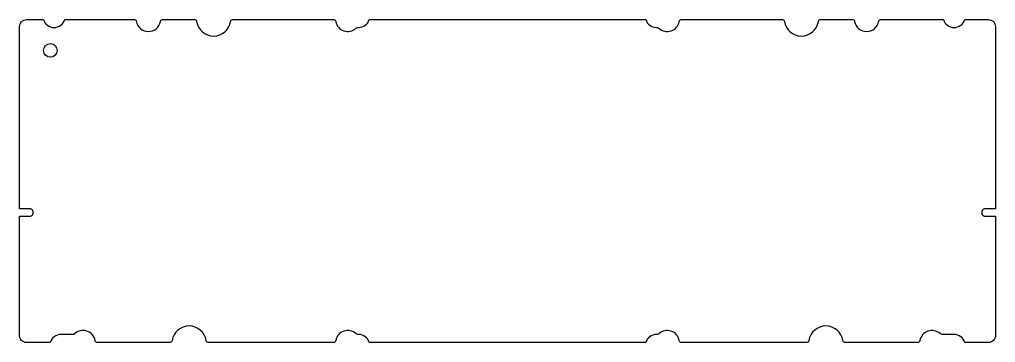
# Model space of a CAD drawing. Header units: millimetres. Extents: x -142 to 142, y -76 to 18.
import ezdxf

# ---------------------------------------------------------------- set-up
doc = ezdxf.new("R2010")
doc.units = ezdxf.units.MM
doc.layers.get('0').update_dxf_attribs({"linetype": 'CONTINUOUS'})

msp = doc.modelspace()

# ---------------------------------------------------------------- linework, layer by layer
msp.add_lwpolyline([(-90.68, 17.34, 0.856624), (-80.77, 17.34, -0.413312), (-80.19, 17.91), (-50.7, 17.91, -0.413312), (-50.12, 17.34, 0.592251), (-44.22, 15.35, -0.198287), (-43.65, 15.59), (-43.42, 15.59, 0.332115), (-40.31, 17.91), (40.31, 17.91, 0.332115), (43.42, 15.59), (43.68, 15.59, -0.197614), (44.19, 15.37, 0.595163), (50.12, 17.34, -0.413312), (50.7, 17.91), (80.19, 17.91, -0.413312), (80.77, 17.34, 0.856624), (90.68, 17.34, -0.413312), (91.25, 17.91), (100.68, 17.91, -0.413312), (101.25, 17.34, 0.836857), (108.25, 17.34, -0.413312), (108.82, 17.91), (127.16, 17.91, 0.746147), (133.39, 17.91), (140.35, 17.91, -0.414001), (142.35, 15.91), (142.35, -37.29), (139.46, -37.29, 1.000007), (139.46, -39.49), (142.35, -39.49), (142.35, -74.29, -0.414501), (140.35, -76.29), (133.39, -76.29, 0.3317), (130.27, -73.96), (126.82, -73.96, -0.200056), (126.17, -73.7, 0.587271), (120.3, -75.72, -0.415065), (119.73, -76.29), (98.38, -76.29, -0.413675), (97.83, -75.73, 0.856423), (87.91, -75.73, -0.413666), (87.35, -76.29), (50.7, -76.29, -0.415061), (50.12, -75.72, 0.59636), (44.18, -73.76, -0.199355), (43.69, -73.96), (43.42, -73.96, 0.331703), (40.31, -76.29), (-40.31, -76.29, 0.331703), (-43.42, -73.96), (-43.69, -73.96, -0.197527), (-44.18, -73.76, 0.596746), (-50.12, -75.72, -0.415061), (-50.7, -76.29), (-87.35, -76.29, -0.413666), (-87.91, -75.73, 0.856423), (-97.83, -75.73, -0.413675), (-98.38, -76.29), (-119.73, -76.29, -0.415065), (-120.3, -75.72, 0.599295), (-126.27, -73.78, -0.202373), (-126.7, -73.96), (-130.27, -73.96, 0.3317), (-133.39, -76.29), (-140.35, -76.29, -0.414501), (-142.35, -74.29), (-142.35, -39.49), (-139.46, -39.49, 1.000007), (-139.46, -37.29), (-142.35, -37.29), (-142.35, 15.91, -0.414001), (-140.35, 17.91), (-135.39, 17.91, 0.746147), (-129.16, 17.91), (-108.82, 17.91, -0.413312), (-108.25, 17.34, 0.836857), (-101.25, 17.34, -0.413312), (-100.68, 17.91), (-91.25, 17.91, -0.413312)], format="xyb", close=True)
msp.add_circle((-133.35, 8.91), 1.99)

doc.saveas('drawing.dxf')
